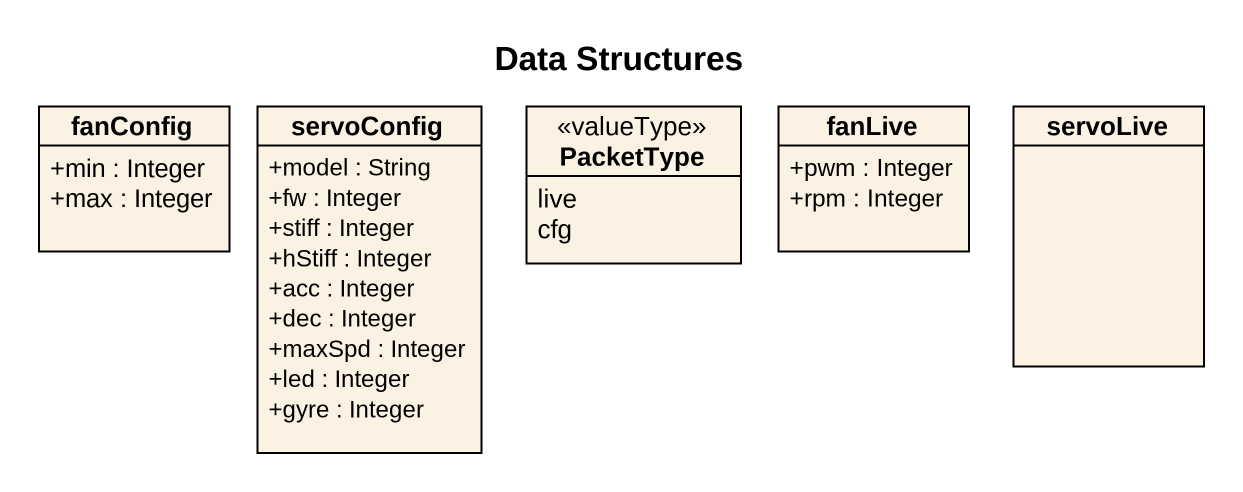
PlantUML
@startuml
title Data Structures
hide circle
hide empty members
skinparam classAttributeIconSize 0
class fanConfig {
  +min : Integer
  +max : Integer
}
class servoConfig {
  +model : String
  +fw : Integer
  +stiff : Integer
  +hStiff : Integer
  +acc : Integer
  +dec : Integer
  +maxSpd : Integer
  +led : Integer
  +gyre : Integer
}
enum PacketType <<valueType>> {
  live
  cfg
}
class fanLive {
  +pwm : Integer
  +rpm : Integer
}
class servoLive
@enduml
